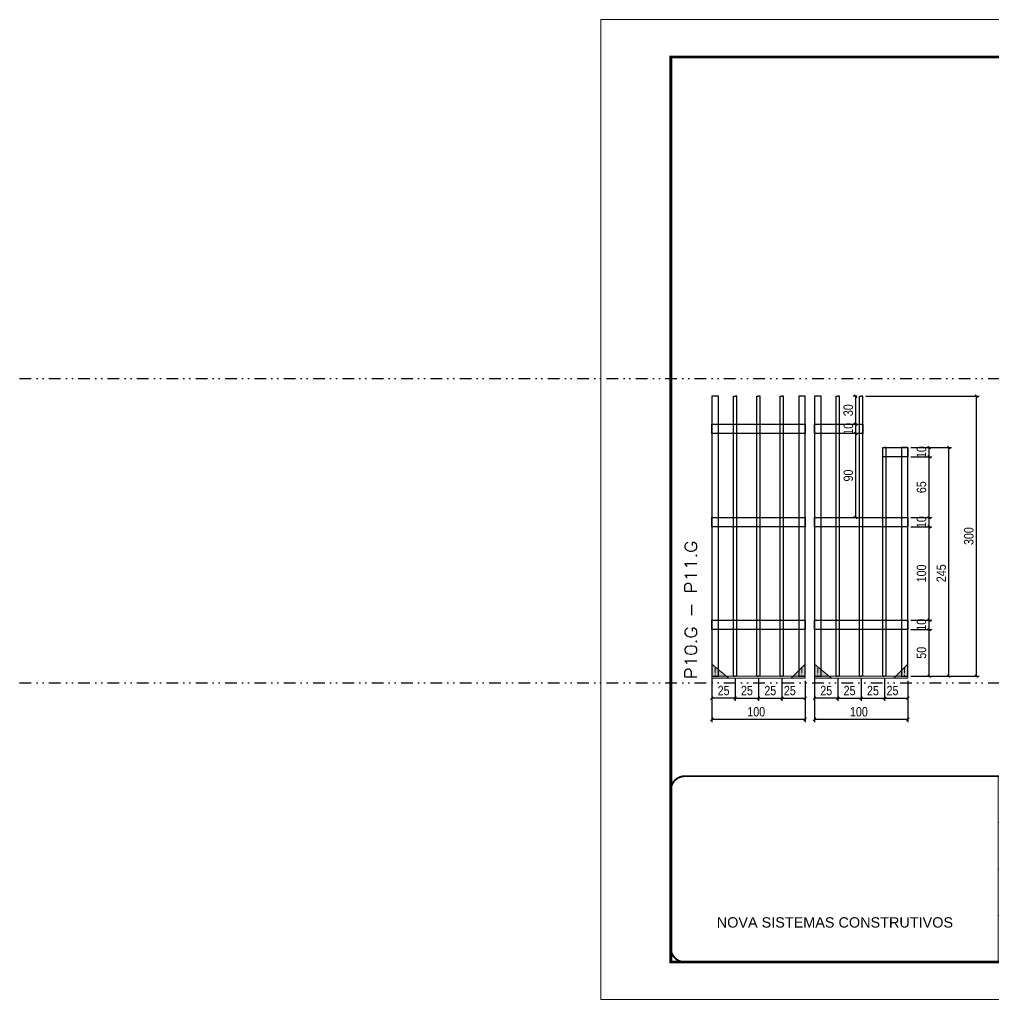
# Model space of a CAD drawing. Header units: millimetres. Extents: x 13777 to 27878, y -21631 to 6985.
# Drawn here: x 13777 to 14821, y -11294 to -10244 of the extents above; entities that cross this region are included whole.
import ezdxf

# ---------------------------------------------------------------- set-up
doc = ezdxf.new("R2010")
doc.units = ezdxf.units.MM
for name, pattern in [('CONTINUO', [0]), ('DASHED', [0.75, 0.5, -0.25]), ('DIVIDE2', [0.625, 0.25, -0.125, 0, -0.125, 0, -0.125]), ('HIDDEN', [0.375, 0.25, -0.125])]:
    doc.linetypes.add(name, pattern=pattern)
for name, color, linetype in [('COTA', 241, 'Continuous'), ('Nível', 160, 'Continuous'), ('SARR_2.2x10', 60, 'Continuous'), ('SARR_3.5x7', 81, 'Continuous'), ('SARR_7x7', 40, 'Continuous')]:
    doc.layers.add(name, color=color, linetype=linetype)
for name, color, linetype, lineweight in [('Folhas', 255, 'Continuous', 9), ('Madeira', 126, 'Continuous', 18), ('Sarr 2.2x7', 40, 'Continuous', 9), ('SARRAFO DE PRESSAO', 251, 'DASHED', 9), ('Texto Seção', 7, 'Continuous', 15)]:
    doc.layers.add(name, color=color, linetype=linetype, lineweight=lineweight)
doc.styles.add('ARIAL', font='arial.ttf')
doc.styles.add('COTA TECNICA', font='techl___.ttf', dxfattribs={"height": 10})
doc.styles.add('REGUA-120', font='ROMANS.shx', dxfattribs={"height": 15})
doc.styles.add('Tecnologia', font='')
doc.styles.get('Tecnologia').set_extended_font_data('Forgotten Futurist')
doc.dimstyles.new('PAINEL', dxfattribs={"dimtxt": 10, "dimasz": 3, "dimexe": 3, "dimexo": 3, "dimgap": 3, "dimtad": 1, "dimdec": 1, "dimzin": 12, "dimdsep": 46, "dimtxsty": 'COTA TECNICA', "dimblk1": 'OBLIQUE', "dimblk2": 'OBLIQUE', "dimsah": 1, "dimcen": 0.9, "dimclrd": 4, "dimclre": 4, "dimclrt": 240, "dimadec": 1, "dimazin": 3, "dimtfac": 1, "dimtdec": 1, "dimtmove": 0, "dimatfit": 3, "dimfxl": 1, "dimtolj": 1, "dimtzin": 12, "dimarcsym": 0})

# ---------------------------------------------------------------- blocks, each defined once
blk = doc.blocks.new('9999999999')
at = {"color": 30, "linetype": 'CONTINUO'}
for p, q in [((98564.6, 34230.2), (98564.6, 34429.4)), ((98564.6, 34379.6), (99584, 34379.6)), ((98564.6, 34329.8), (99488, 34329.8)), ((99584, 34329.8), (99488, 34329.8)), ((99488, 34329.8), (99488, 34230.2)), ((98564.6, 34280), (99488, 34280))]:
    blk.add_line(p, q, dxfattribs=at)
at = {"color": 30, "linetype": 'CONTINUO', "const_width": 2}
blk.add_lwpolyline([(99584, 34230.2), (99584, 34414.4, 0.414214), (99569, 34429.4), (98229, 34429.4, 0.414214), (98214, 34414.4), (98214, 34245.2, 0.414214), (98229, 34230.2), (99584, 34230.2)], format="xyb", dxfattribs=at)
at = {"layer": 'Folhas'}
blk.add_lwpolyline([(98139, 34190.2), (99624, 34190.2), (99624, 35240.2), (98139, 35240.2)], close=True, dxfattribs=at)
at = {"layer": 'Folhas', "color": 30, "const_width": 3}
blk.add_lwpolyline([(98214, 34230.2), (99584, 34230.2), (99584, 35200.2), (98214, 35200.2)], close=True, dxfattribs=at)
at = {"color": 7, "linetype": 'Continuous', "ltscale": 5, "style": 'ARIAL'}
for s, height, p in [('SKR', 15.48, (98837.7, 34393.1)), ('LEAF LOEFGREN', 15.483, (98837.7, 34343.3)), ('4° SUBSOLO', 15.48, (98837.7, 34293.5)), ('NOVA SISTEMAS CONSTRUTIVOS', 11.059, (98263.2, 34267.2)), ('PILARES', 15.48, (98837.7, 34243.7))]:
    blk.add_text(s, height=height, dxfattribs=at).set_placement(p)
at = {"layer": 'Folhas', "color": 7, "style": 'Tecnologia', "width": 1.5}
for s, p in [('CLIENTE:', (98573.7, 34397.2)), ('OBRA:', (98573.7, 34347.3)), ('PAVIMENTO:', (98573.7, 34297.5)), ('PROJETO:', (98573.7, 34247.7))]:
    blk.add_text(s, height=14, dxfattribs=at).set_placement(p)
blk = doc.blocks.new('_Oblique')
at = {"color": 0, "linetype": 'ByBlock', "lineweight": -2}
blk.add_line((-0.5, -0.5), (0.5, 0.5), dxfattribs=at)
blk = doc.blocks.new('*D2702')
at = {"layer": 'COTA', "color": 4, "lineweight": -2, "transparency": 16777216}
for p, q in [((14629, -10965.6), (14629, -10996.8)), ((14729, -10965.6), (14729, -10996.8)), ((14729, -10993.8), (14629, -10993.8))]:
    blk.add_line(p, q, dxfattribs=at)
at = {"layer": 'Defpoints', "color": 0, "transparency": 16777216}
for p in [(14629, -10962.6), (14729, -10962.6), (14629, -10993.8)]:
    blk.add_point(p, dxfattribs=at)
at = {"layer": 'COTA', "color": 4, "lineweight": -2, "transparency": 16777216, "xscale": 3, "yscale": 3, "zscale": 3, "rotation": 180}
blk.add_blockref('_Oblique', (14629, -10993.8), dxfattribs=at)
at = {"layer": 'COTA', "color": 4, "lineweight": -2, "transparency": 16777216, "xscale": 3, "yscale": 3, "zscale": 3}
blk.add_blockref('_Oblique', (14729, -10993.8), dxfattribs=at)
at = {"layer": 'COTA', "color": 240, "transparency": 16777216, "insert": (14676.5, -10985.7), "char_height": 10, "attachment_point": 5, "style": 'COTA TECNICA'}
blk.add_mtext('\\A1;100', dxfattribs=at)
blk = doc.blocks.new('*D2703')
at = {"layer": 'COTA', "color": 4, "lineweight": -2, "transparency": 16777216}
for p, q in [((14629, -10950.4), (14629, -10974.1)), ((14654, -10950.4), (14654, -10974.1)), ((14654, -10971.1), (14629, -10971.1))]:
    blk.add_line(p, q, dxfattribs=at)
at = {"layer": 'Defpoints', "color": 0, "transparency": 16777216}
for p in [(14629, -10947.4), (14654, -10947.4), (14629, -10971.1)]:
    blk.add_point(p, dxfattribs=at)
at = {"layer": 'COTA', "color": 4, "lineweight": -2, "transparency": 16777216, "xscale": 3, "yscale": 3, "zscale": 3, "rotation": 180}
blk.add_blockref('_Oblique', (14629, -10971.1), dxfattribs=at)
at = {"layer": 'COTA', "color": 4, "lineweight": -2, "transparency": 16777216, "xscale": 3, "yscale": 3, "zscale": 3}
blk.add_blockref('_Oblique', (14654, -10971.1), dxfattribs=at)
at = {"layer": 'COTA', "color": 240, "transparency": 16777216, "insert": (14641.5, -10963), "char_height": 10, "attachment_point": 5, "style": 'COTA TECNICA'}
blk.add_mtext('\\A1;25', dxfattribs=at)
blk = doc.blocks.new('*D2704')
at = {"layer": 'COTA', "color": 4, "lineweight": -2, "transparency": 16777216}
for p, q in [((14704, -10950.4), (14704, -10974.1)), ((14729, -10952.6), (14729, -10974.1)), ((14704, -10971.1), (14729, -10971.1))]:
    blk.add_line(p, q, dxfattribs=at)
at = {"layer": 'Defpoints', "color": 0, "transparency": 16777216}
for p in [(14704, -10947.4), (14729, -10949.6), (14729, -10971.1)]:
    blk.add_point(p, dxfattribs=at)
at = {"layer": 'COTA', "color": 4, "lineweight": -2, "transparency": 16777216, "xscale": 3, "yscale": 3, "zscale": 3, "rotation": 180}
blk.add_blockref('_Oblique', (14704, -10971.1), dxfattribs=at)
at = {"layer": 'COTA', "color": 4, "lineweight": -2, "transparency": 16777216, "xscale": 3, "yscale": 3, "zscale": 3}
blk.add_blockref('_Oblique', (14729, -10971.1), dxfattribs=at)
at = {"layer": 'COTA', "color": 240, "transparency": 16777216, "insert": (14712.5, -10963), "char_height": 10, "attachment_point": 5, "style": 'COTA TECNICA'}
blk.add_mtext('\\A1;25', dxfattribs=at)
blk = doc.blocks.new('*D2705')
at = {"layer": 'COTA', "color": 4, "lineweight": -2, "transparency": 16777216}
for p, q in [((14654, -10950.4), (14654, -10974.1)), ((14679, -10950.4), (14679, -10974.1)), ((14654, -10971.1), (14679, -10971.1))]:
    blk.add_line(p, q, dxfattribs=at)
at = {"layer": 'Defpoints', "color": 0, "transparency": 16777216}
for p in [(14654, -10947.4), (14679, -10947.4), (14679, -10971.1)]:
    blk.add_point(p, dxfattribs=at)
at = {"layer": 'COTA', "color": 4, "lineweight": -2, "transparency": 16777216, "xscale": 3, "yscale": 3, "zscale": 3, "rotation": 180}
blk.add_blockref('_Oblique', (14654, -10971.1), dxfattribs=at)
at = {"layer": 'COTA', "color": 4, "lineweight": -2, "transparency": 16777216, "xscale": 3, "yscale": 3, "zscale": 3}
blk.add_blockref('_Oblique', (14679, -10971.1), dxfattribs=at)
at = {"layer": 'COTA', "color": 240, "transparency": 16777216, "insert": (14666.5, -10963), "char_height": 10, "attachment_point": 5, "style": 'COTA TECNICA'}
blk.add_mtext('\\A1;25', dxfattribs=at)
blk = doc.blocks.new('*D2706')
at = {"layer": 'COTA', "color": 4, "lineweight": -2, "transparency": 16777216}
for p, q in [((14732, -10897.4), (14754.7, -10897.4)), ((14751.7, -10947.4), (14751.7, -10897.4)), ((14732, -10947.4), (14754.7, -10947.4))]:
    blk.add_line(p, q, dxfattribs=at)
at = {"layer": 'Defpoints', "color": 0, "transparency": 16777216}
for p in [(14729, -10897.4), (14751.7, -10897.4), (14729, -10947.4)]:
    blk.add_point(p, dxfattribs=at)
at = {"layer": 'COTA', "color": 4, "lineweight": -2, "transparency": 16777216, "xscale": 3, "yscale": 3, "zscale": 3}
for p, rotation in [((14751.7, -10897.4), 90), ((14751.7, -10947.4), 270)]:
    blk.add_blockref('_Oblique', p, dxfattribs=dict(at, rotation=rotation))
at = {"layer": 'COTA', "color": 240, "transparency": 16777216, "insert": (14743.6, -10922.4), "char_height": 10, "attachment_point": 5, "rotation": 90, "style": 'COTA TECNICA'}
blk.add_mtext('\\A1;50', dxfattribs=at)
blk = doc.blocks.new('*D2707')
at = {"layer": 'COTA', "color": 4, "lineweight": -2, "transparency": 16777216}
for p, q in [((14679, -10950.4), (14679, -10974.1)), ((14704, -10950.4), (14704, -10974.1)), ((14679, -10971.1), (14704, -10971.1))]:
    blk.add_line(p, q, dxfattribs=at)
at = {"layer": 'Defpoints', "color": 0, "transparency": 16777216}
for p in [(14679, -10947.4), (14704, -10947.4), (14704, -10971.1)]:
    blk.add_point(p, dxfattribs=at)
at = {"layer": 'COTA', "color": 4, "lineweight": -2, "transparency": 16777216, "xscale": 3, "yscale": 3, "zscale": 3, "rotation": 180}
blk.add_blockref('_Oblique', (14679, -10971.1), dxfattribs=at)
at = {"layer": 'COTA', "color": 4, "lineweight": -2, "transparency": 16777216, "xscale": 3, "yscale": 3, "zscale": 3}
blk.add_blockref('_Oblique', (14704, -10971.1), dxfattribs=at)
at = {"layer": 'COTA', "color": 240, "transparency": 16777216, "insert": (14691.5, -10963), "char_height": 10, "attachment_point": 5, "style": 'COTA TECNICA'}
blk.add_mtext('\\A1;25', dxfattribs=at)
blk = doc.blocks.new('*D2708')
at = {"layer": 'COTA', "color": 4, "lineweight": -2, "transparency": 16777216}
for p, q in [((14732, -10887.4), (14754.7, -10887.4)), ((14751.7, -10897.4), (14751.7, -10887.4)), ((14732, -10897.4), (14754.7, -10897.4))]:
    blk.add_line(p, q, dxfattribs=at)
at = {"layer": 'Defpoints', "color": 0, "transparency": 16777216}
for p in [(14729, -10887.4), (14751.7, -10887.4), (14729, -10897.4)]:
    blk.add_point(p, dxfattribs=at)
at = {"layer": 'COTA', "color": 4, "lineweight": -2, "transparency": 16777216, "xscale": 3, "yscale": 3, "zscale": 3}
for p, rotation in [((14751.7, -10887.4), 90), ((14751.7, -10897.4), 270)]:
    blk.add_blockref('_Oblique', p, dxfattribs=dict(at, rotation=rotation))
at = {"layer": 'COTA', "color": 240, "transparency": 16777216, "insert": (14743.6, -10892.4), "char_height": 10, "attachment_point": 5, "rotation": 90, "style": 'COTA TECNICA'}
blk.add_mtext('\\A1;10', dxfattribs=at)
blk = doc.blocks.new('*D2709')
at = {"layer": 'COTA', "color": 4, "lineweight": -2, "transparency": 16777216}
for p, q in [((14732, -10787.4), (14754.7, -10787.4)), ((14751.7, -10887.4), (14751.7, -10787.4)), ((14732, -10887.4), (14754.7, -10887.4))]:
    blk.add_line(p, q, dxfattribs=at)
at = {"layer": 'Defpoints', "color": 0, "transparency": 16777216}
for p in [(14729, -10787.4), (14751.7, -10787.4), (14729, -10887.4)]:
    blk.add_point(p, dxfattribs=at)
at = {"layer": 'COTA', "color": 4, "lineweight": -2, "transparency": 16777216, "xscale": 3, "yscale": 3, "zscale": 3}
for p, rotation in [((14751.7, -10787.4), 90), ((14751.7, -10887.4), 270)]:
    blk.add_blockref('_Oblique', p, dxfattribs=dict(at, rotation=rotation))
at = {"layer": 'COTA', "color": 240, "transparency": 16777216, "insert": (14743.6, -10837.4), "char_height": 10, "attachment_point": 5, "rotation": 90, "style": 'COTA TECNICA'}
blk.add_mtext('\\A1;100', dxfattribs=at)
blk = doc.blocks.new('*D2710')
at = {"layer": 'COTA', "color": 4, "lineweight": -2, "transparency": 16777216}
for p, q in [((14732, -10777.4), (14754.7, -10777.4)), ((14751.7, -10787.4), (14751.7, -10777.4)), ((14732, -10787.4), (14754.7, -10787.4))]:
    blk.add_line(p, q, dxfattribs=at)
at = {"layer": 'Defpoints', "color": 0, "transparency": 16777216}
for p in [(14729, -10777.4), (14751.7, -10777.4), (14729, -10787.4)]:
    blk.add_point(p, dxfattribs=at)
at = {"layer": 'COTA', "color": 4, "lineweight": -2, "transparency": 16777216, "xscale": 3, "yscale": 3, "zscale": 3}
for p, rotation in [((14751.7, -10777.4), 90), ((14751.7, -10787.4), 270)]:
    blk.add_blockref('_Oblique', p, dxfattribs=dict(at, rotation=rotation))
at = {"layer": 'COTA', "color": 240, "transparency": 16777216, "insert": (14743.6, -10782.4), "char_height": 10, "attachment_point": 5, "rotation": 90, "style": 'COTA TECNICA'}
blk.add_mtext('\\A1;10', dxfattribs=at)
blk = doc.blocks.new('*D2711')
at = {"layer": 'COTA', "color": 4, "lineweight": -2, "transparency": 16777216}
for p, q in [((14732, -10702.5), (14775.9, -10702.5)), ((14772.9, -10947.5), (14772.9, -10702.5)), ((14732, -10947.5), (14775.9, -10947.5))]:
    blk.add_line(p, q, dxfattribs=at)
at = {"layer": 'Defpoints', "color": 0, "transparency": 16777216}
for p in [(14729, -10702.5), (14772.9, -10702.5), (14729, -10947.5)]:
    blk.add_point(p, dxfattribs=at)
at = {"layer": 'COTA', "color": 4, "lineweight": -2, "transparency": 16777216, "xscale": 3, "yscale": 3, "zscale": 3}
for p, rotation in [((14772.9, -10702.5), 90), ((14772.9, -10947.5), 270)]:
    blk.add_blockref('_Oblique', p, dxfattribs=dict(at, rotation=rotation))
at = {"layer": 'COTA', "color": 240, "transparency": 16777216, "insert": (14764.8, -10837.2), "char_height": 10, "attachment_point": 5, "rotation": 90, "style": 'COTA TECNICA'}
blk.add_mtext('\\A1;245', dxfattribs=at)
blk = doc.blocks.new('*D2712')
at = {"layer": 'COTA', "color": 4, "lineweight": -2, "transparency": 16777216}
for p, q in [((14519, -10965.6), (14519, -10996.8)), ((14619, -10965.6), (14619, -10996.8)), ((14619, -10993.8), (14519, -10993.8))]:
    blk.add_line(p, q, dxfattribs=at)
at = {"layer": 'Defpoints', "color": 0, "transparency": 16777216}
for p in [(14519, -10962.6), (14619, -10962.6), (14519, -10993.8)]:
    blk.add_point(p, dxfattribs=at)
at = {"layer": 'COTA', "color": 4, "lineweight": -2, "transparency": 16777216, "xscale": 3, "yscale": 3, "zscale": 3, "rotation": 180}
blk.add_blockref('_Oblique', (14519, -10993.8), dxfattribs=at)
at = {"layer": 'COTA', "color": 4, "lineweight": -2, "transparency": 16777216, "xscale": 3, "yscale": 3, "zscale": 3}
blk.add_blockref('_Oblique', (14619, -10993.8), dxfattribs=at)
at = {"layer": 'COTA', "color": 240, "transparency": 16777216, "insert": (14566.5, -10985.7), "char_height": 10, "attachment_point": 5, "style": 'COTA TECNICA'}
blk.add_mtext('\\A1;100', dxfattribs=at)
blk = doc.blocks.new('*D2698')
at = {"layer": 'COTA', "color": 4, "lineweight": -2, "transparency": 16777216}
for p, q in [((14519, -10950.4), (14519, -10974.1)), ((14544, -10950.4), (14544, -10974.1)), ((14544, -10971.1), (14519, -10971.1))]:
    blk.add_line(p, q, dxfattribs=at)
at = {"layer": 'Defpoints', "color": 0, "transparency": 16777216}
for p in [(14519, -10947.4), (14544, -10947.4), (14519, -10971.1)]:
    blk.add_point(p, dxfattribs=at)
at = {"layer": 'COTA', "color": 4, "lineweight": -2, "transparency": 16777216, "xscale": 3, "yscale": 3, "zscale": 3, "rotation": 180}
blk.add_blockref('_Oblique', (14519, -10971.1), dxfattribs=at)
at = {"layer": 'COTA', "color": 4, "lineweight": -2, "transparency": 16777216, "xscale": 3, "yscale": 3, "zscale": 3}
blk.add_blockref('_Oblique', (14544, -10971.1), dxfattribs=at)
at = {"layer": 'COTA', "color": 240, "transparency": 16777216, "insert": (14531.5, -10963), "char_height": 10, "attachment_point": 5, "style": 'COTA TECNICA'}
blk.add_mtext('\\A1;25', dxfattribs=at)
blk = doc.blocks.new('*D2699')
at = {"layer": 'COTA', "color": 4, "lineweight": -2, "transparency": 16777216}
for p, q in [((14594, -10950.4), (14594, -10974.1)), ((14619, -10952.6), (14619, -10974.1)), ((14594, -10971.1), (14619, -10971.1))]:
    blk.add_line(p, q, dxfattribs=at)
at = {"layer": 'Defpoints', "color": 0, "transparency": 16777216}
for p in [(14594, -10947.4), (14619, -10949.6), (14619, -10971.1)]:
    blk.add_point(p, dxfattribs=at)
at = {"layer": 'COTA', "color": 4, "lineweight": -2, "transparency": 16777216, "xscale": 3, "yscale": 3, "zscale": 3, "rotation": 180}
blk.add_blockref('_Oblique', (14594, -10971.1), dxfattribs=at)
at = {"layer": 'COTA', "color": 4, "lineweight": -2, "transparency": 16777216, "xscale": 3, "yscale": 3, "zscale": 3}
blk.add_blockref('_Oblique', (14619, -10971.1), dxfattribs=at)
at = {"layer": 'COTA', "color": 240, "transparency": 16777216, "insert": (14602.5, -10963), "char_height": 10, "attachment_point": 5, "style": 'COTA TECNICA'}
blk.add_mtext('\\A1;25', dxfattribs=at)
blk = doc.blocks.new('*D2700')
at = {"layer": 'COTA', "color": 4, "lineweight": -2, "transparency": 16777216}
for p, q in [((14544, -10950.4), (14544, -10974.1)), ((14569, -10950.4), (14569, -10974.1)), ((14544, -10971.1), (14569, -10971.1))]:
    blk.add_line(p, q, dxfattribs=at)
at = {"layer": 'Defpoints', "color": 0, "transparency": 16777216}
for p in [(14544, -10947.4), (14569, -10947.4), (14569, -10971.1)]:
    blk.add_point(p, dxfattribs=at)
at = {"layer": 'COTA', "color": 4, "lineweight": -2, "transparency": 16777216, "xscale": 3, "yscale": 3, "zscale": 3, "rotation": 180}
blk.add_blockref('_Oblique', (14544, -10971.1), dxfattribs=at)
at = {"layer": 'COTA', "color": 4, "lineweight": -2, "transparency": 16777216, "xscale": 3, "yscale": 3, "zscale": 3}
blk.add_blockref('_Oblique', (14569, -10971.1), dxfattribs=at)
at = {"layer": 'COTA', "color": 240, "transparency": 16777216, "insert": (14556.5, -10963), "char_height": 10, "attachment_point": 5, "style": 'COTA TECNICA'}
blk.add_mtext('\\A1;25', dxfattribs=at)
blk = doc.blocks.new('*D2701')
at = {"layer": 'COTA', "color": 4, "lineweight": -2, "transparency": 16777216}
for p, q in [((14569, -10950.4), (14569, -10974.1)), ((14594, -10950.4), (14594, -10974.1)), ((14569, -10971.1), (14594, -10971.1))]:
    blk.add_line(p, q, dxfattribs=at)
at = {"layer": 'Defpoints', "color": 0, "transparency": 16777216}
for p in [(14569, -10947.4), (14594, -10947.4), (14594, -10971.1)]:
    blk.add_point(p, dxfattribs=at)
at = {"layer": 'COTA', "color": 4, "lineweight": -2, "transparency": 16777216, "xscale": 3, "yscale": 3, "zscale": 3, "rotation": 180}
blk.add_blockref('_Oblique', (14569, -10971.1), dxfattribs=at)
at = {"layer": 'COTA', "color": 4, "lineweight": -2, "transparency": 16777216, "xscale": 3, "yscale": 3, "zscale": 3}
blk.add_blockref('_Oblique', (14594, -10971.1), dxfattribs=at)
at = {"layer": 'COTA', "color": 240, "transparency": 16777216, "insert": (14581.5, -10963), "char_height": 10, "attachment_point": 5, "style": 'COTA TECNICA'}
blk.add_mtext('\\A1;25', dxfattribs=at)
blk = doc.blocks.new('*D2713')
at = {"layer": 'COTA', "color": 4, "lineweight": -2, "transparency": 16777216}
for p, q in [((14732, -10712.5), (14754.7, -10712.5)), ((14751.7, -10777.5), (14751.7, -10712.5)), ((14732, -10777.5), (14754.7, -10777.5))]:
    blk.add_line(p, q, dxfattribs=at)
at = {"layer": 'Defpoints', "color": 0, "transparency": 16777216}
for p in [(14729, -10712.5), (14751.7, -10712.5), (14729, -10777.5)]:
    blk.add_point(p, dxfattribs=at)
at = {"layer": 'COTA', "color": 4, "lineweight": -2, "transparency": 16777216, "xscale": 3, "yscale": 3, "zscale": 3}
for p, rotation in [((14751.7, -10712.5), 90), ((14751.7, -10777.5), 270)]:
    blk.add_blockref('_Oblique', p, dxfattribs=dict(at, rotation=rotation))
at = {"layer": 'COTA', "color": 240, "transparency": 16777216, "insert": (14743.6, -10745), "char_height": 10, "attachment_point": 5, "rotation": 90, "style": 'COTA TECNICA'}
blk.add_mtext('\\A1;65', dxfattribs=at)
blk = doc.blocks.new('*D2714')
at = {"layer": 'COTA', "color": 4, "lineweight": -2, "transparency": 16777216}
for p, q in [((14732, -10702.4), (14754.7, -10702.4)), ((14751.7, -10712.4), (14751.7, -10702.4)), ((14732, -10712.4), (14754.7, -10712.4))]:
    blk.add_line(p, q, dxfattribs=at)
at = {"layer": 'Defpoints', "color": 0, "transparency": 16777216}
for p in [(14729, -10702.4), (14751.7, -10702.4), (14729, -10712.4)]:
    blk.add_point(p, dxfattribs=at)
at = {"layer": 'COTA', "color": 4, "lineweight": -2, "transparency": 16777216, "xscale": 3, "yscale": 3, "zscale": 3}
for p, rotation in [((14751.7, -10702.4), 90), ((14751.7, -10712.4), 270)]:
    blk.add_blockref('_Oblique', p, dxfattribs=dict(at, rotation=rotation))
at = {"layer": 'COTA', "color": 240, "transparency": 16777216, "insert": (14743.6, -10707.4), "char_height": 10, "attachment_point": 5, "rotation": 90, "style": 'COTA TECNICA'}
blk.add_mtext('\\A1;10', dxfattribs=at)
blk = doc.blocks.new('*D2715')
at = {"layer": 'COTA', "color": 4, "lineweight": -2, "transparency": 16777216}
for p, q in [((14683.8, -10647.5), (14805.5, -10647.5)), ((14802.5, -10947.4), (14802.5, -10647.5)), ((14732, -10947.4), (14805.5, -10947.4))]:
    blk.add_line(p, q, dxfattribs=at)
at = {"layer": 'Defpoints', "color": 0, "transparency": 16777216}
for p in [(14680.8, -10647.5), (14802.5, -10647.5), (14729, -10947.4)]:
    blk.add_point(p, dxfattribs=at)
at = {"layer": 'COTA', "color": 4, "lineweight": -2, "transparency": 16777216, "xscale": 3, "yscale": 3, "zscale": 3}
for p, rotation in [((14802.5, -10647.5), 90), ((14802.5, -10947.4), 270)]:
    blk.add_blockref('_Oblique', p, dxfattribs=dict(at, rotation=rotation))
at = {"layer": 'COTA', "color": 240, "transparency": 16777216, "insert": (14794.3, -10797.4), "char_height": 10, "attachment_point": 5, "rotation": 90, "style": 'COTA TECNICA'}
blk.add_mtext('\\A1;300', dxfattribs=at)
blk = doc.blocks.new('*D2716')
at = {"layer": 'COTA', "color": 4, "lineweight": -2, "transparency": 16777216}
for p, q in [((14674.3, -10687.5), (14670.3, -10687.5)), ((14673.3, -10777.5), (14673.3, -10687.5)), ((14674.3, -10777.5), (14670.3, -10777.5))]:
    blk.add_line(p, q, dxfattribs=at)
at = {"layer": 'Defpoints', "color": 0, "transparency": 16777216}
for p in [(14673.3, -10687.5), (14677.3, -10687.5), (14677.3, -10777.5)]:
    blk.add_point(p, dxfattribs=at)
at = {"layer": 'COTA', "color": 4, "lineweight": -2, "transparency": 16777216, "xscale": 3, "yscale": 3, "zscale": 3}
for p, rotation in [((14673.3, -10687.5), 90), ((14673.3, -10777.5), 270)]:
    blk.add_blockref('_Oblique', p, dxfattribs=dict(at, rotation=rotation))
at = {"layer": 'COTA', "color": 240, "transparency": 16777216, "insert": (14665.2, -10732.5), "char_height": 10, "attachment_point": 5, "rotation": 90, "style": 'COTA TECNICA'}
blk.add_mtext('\\A1;90', dxfattribs=at)
blk = doc.blocks.new('*D2717')
at = {"layer": 'COTA', "color": 4, "lineweight": -2, "transparency": 16777216}
for p, q in [((14674.3, -10677.5), (14670.3, -10677.5)), ((14673.3, -10687.5), (14673.3, -10677.5)), ((14674.3, -10687.5), (14670.3, -10687.5))]:
    blk.add_line(p, q, dxfattribs=at)
at = {"layer": 'Defpoints', "color": 0, "transparency": 16777216}
for p in [(14673.3, -10677.5), (14677.3, -10677.5), (14677.3, -10687.5)]:
    blk.add_point(p, dxfattribs=at)
at = {"layer": 'COTA', "color": 4, "lineweight": -2, "transparency": 16777216, "xscale": 3, "yscale": 3, "zscale": 3}
for p, rotation in [((14673.3, -10677.5), 90), ((14673.3, -10687.5), 270)]:
    blk.add_blockref('_Oblique', p, dxfattribs=dict(at, rotation=rotation))
at = {"layer": 'COTA', "color": 240, "transparency": 16777216, "insert": (14665.2, -10682.5), "char_height": 10, "attachment_point": 5, "rotation": 90, "style": 'COTA TECNICA'}
blk.add_mtext('\\A1;10', dxfattribs=at)
blk = doc.blocks.new('*D2718')
at = {"layer": 'COTA', "color": 4, "lineweight": -2, "transparency": 16777216}
for p, q in [((14674.3, -10647.5), (14670.3, -10647.5)), ((14673.3, -10677.5), (14673.3, -10647.5)), ((14674.3, -10677.5), (14670.3, -10677.5))]:
    blk.add_line(p, q, dxfattribs=at)
at = {"layer": 'Defpoints', "color": 0, "transparency": 16777216}
for p in [(14673.3, -10647.5), (14677.3, -10647.5), (14677.3, -10677.5)]:
    blk.add_point(p, dxfattribs=at)
at = {"layer": 'COTA', "color": 4, "lineweight": -2, "transparency": 16777216, "xscale": 3, "yscale": 3, "zscale": 3}
for p, rotation in [((14673.3, -10647.5), 90), ((14673.3, -10677.5), 270)]:
    blk.add_blockref('_Oblique', p, dxfattribs=dict(at, rotation=rotation))
at = {"layer": 'COTA', "color": 240, "transparency": 16777216, "insert": (14665.1, -10662.5), "char_height": 10, "attachment_point": 5, "rotation": 90, "style": 'COTA TECNICA'}
blk.add_mtext('\\A1;30', dxfattribs=at)

msp = doc.modelspace()

# ---------------------------------------------------------------- hatches: boundary and pattern name
at = {"layer": 'Madeira'}
h = msp.add_hatch(color=252, dxfattribs=at)
h.dxf.hatch_style = 2
h.paths.add_polyline_path([(14519.01, -10934.62), (14519.01, -10949.62), (14537.01, -10949.62)])
h = msp.add_hatch(color=252, dxfattribs=at)
h.dxf.hatch_style = 2
h.paths.add_polyline_path([(14619.01, -10934.62), (14619.01, -10949.62), (14604.01, -10949.62)])
h = msp.add_hatch(color=252, dxfattribs=at)
h.dxf.hatch_style = 2
h.paths.add_polyline_path([(14629.01, -10934.62), (14629.01, -10949.62), (14647.01, -10949.62)])
h = msp.add_hatch(color=252, dxfattribs=at)
h.dxf.hatch_style = 2
h.paths.add_polyline_path([(14729.01, -10934.62), (14729.01, -10949.62), (14714.01, -10949.62)])

# ---------------------------------------------------------------- linework, layer by layer
at = {"layer": 'Madeira', "color": 1, "linetype": 'HIDDEN'}
for p, q in [((14522.51, -10938.12), (14522.51, -10947.42)), ((14522.51, -10938.12), (14522.51, -10947.42)), ((14615.51, -10938.12), (14615.51, -10947.42)), ((14615.51, -10938.12), (14615.51, -10947.42)), ((14632.51, -10938.12), (14632.51, -10947.42)), ((14632.51, -10938.12), (14632.51, -10947.42)), ((14725.51, -10938.12), (14725.51, -10947.42)), ((14725.51, -10938.12), (14725.51, -10947.42)), ((14528.84, -10947.42), (14519.01, -10947.42)), ((14528.84, -10947.42), (14519.01, -10947.42)), ((14534.81, -10947.42), (14519.01, -10947.42)), ((14526.01, -10941.62), (14526.01, -10947.42)), ((14606.21, -10947.42), (14619.01, -10947.42)), ((14609.18, -10947.42), (14619.01, -10947.42)), ((14609.18, -10947.42), (14619.01, -10947.42)), ((14638.84, -10947.42), (14629.01, -10947.42)), ((14638.84, -10947.42), (14629.01, -10947.42)), ((14644.81, -10947.42), (14629.01, -10947.42)), ((14636.01, -10941.62), (14636.01, -10947.42)), ((14716.21, -10947.42), (14729.01, -10947.42)), ((14719.18, -10947.42), (14729.01, -10947.42)), ((14719.18, -10947.42), (14729.01, -10947.42))]:
    msp.add_line(p, q, dxfattribs=at)
at = {"layer": 'Madeira'}
for p, q in [((14519.01, -10947.42), (14519.01, -10949.62)), ((14519.01, -10947.42), (14519.01, -10949.62)), ((14519.01, -10947.42), (14519.01, -10949.62)), ((14629.01, -10947.42), (14629.01, -10949.62)), ((14629.01, -10947.42), (14629.01, -10949.62)), ((14629.01, -10947.42), (14629.01, -10949.62))]:
    msp.add_line(p, q, dxfattribs=at)
at = {"layer": 'Madeira', "color": 0}
for points in [[(14519.01, -10934.62), (14519.01, -10949.62), (14537.01, -10949.62), (14519.01, -10934.62)], [(14619.01, -10934.62), (14619.01, -10949.62), (14604.01, -10949.62), (14619.01, -10934.62)], [(14629.01, -10934.62), (14629.01, -10949.62), (14647.01, -10949.62), (14629.01, -10934.62)], [(14729.01, -10934.62), (14729.01, -10949.62), (14714.01, -10949.62), (14729.01, -10934.62)]]:
    msp.add_lwpolyline(points, dxfattribs=at)
at = {"layer": 'Nível', "color": 4, "linetype": 'DIVIDE2', "ltscale": 50}
for p, q in [((13777.11, -10628.62), (21531.15, -10628.62)), ((13777.11, -10954.62), (21531.15, -10954.62))]:
    msp.add_line(p, q, dxfattribs=at)
at = {"layer": 'Sarr 2.2x7'}
for points in [[(14619.01, -10947.42), (14519.01, -10947.42), (14519.01, -10949.62), (14619.01, -10949.62)], [(14729.01, -10947.42), (14629.01, -10947.42), (14629.01, -10949.62), (14729.01, -10949.62)]]:
    msp.add_lwpolyline(points, close=True, dxfattribs=at)
at = {"layer": 'SARR_2.2x10'}
for points in [[(14519.01, -10677.45), (14619.01, -10677.45), (14619.01, -10687.45), (14519.01, -10687.45)], [(14629.01, -10677.45), (14680.76, -10677.45), (14680.76, -10687.45), (14629.01, -10687.45)], [(14702.26, -10702.45), (14729.01, -10702.45), (14729.01, -10712.45), (14702.26, -10712.45)], [(14519.01, -10777.45), (14619.01, -10777.45), (14619.01, -10787.45), (14519.01, -10787.45)], [(14629.01, -10777.45), (14729.01, -10777.45), (14729.01, -10787.45), (14629.01, -10787.45)], [(14519.01, -10887.45), (14619.01, -10887.45), (14619.01, -10897.45), (14519.01, -10897.45)], [(14629.01, -10887.45), (14729.01, -10887.45), (14729.01, -10897.45), (14629.01, -10897.45)]]:
    msp.add_lwpolyline(points, close=True, dxfattribs=at)
at = {"layer": 'SARR_3.5x7'}
for p, q in [((14542.26, -10947.42), (14542.26, -10647.45)), ((14542.26, -10647.45), (14544.01, -10647.45)), ((14545.76, -10647.45), (14544.01, -10647.45)), ((14545.76, -10947.42), (14545.76, -10647.45)), ((14567.26, -10947.42), (14567.26, -10647.45)), ((14567.26, -10647.45), (14569.01, -10647.45)), ((14570.76, -10647.45), (14569.01, -10647.45)), ((14570.76, -10947.42), (14570.76, -10647.45)), ((14592.26, -10947.42), (14592.26, -10647.45)), ((14592.26, -10647.45), (14594.01, -10647.45)), ((14595.76, -10647.45), (14594.01, -10647.45)), ((14595.76, -10947.42), (14595.76, -10647.45)), ((14652.26, -10947.42), (14652.26, -10647.45)), ((14652.26, -10647.45), (14654.01, -10647.45)), ((14655.76, -10647.45), (14654.01, -10647.45)), ((14655.76, -10947.42), (14655.76, -10647.45)), ((14677.26, -10947.42), (14677.26, -10647.45)), ((14677.26, -10647.45), (14679.01, -10647.45)), ((14680.76, -10647.45), (14679.01, -10647.45)), ((14680.76, -10947.42), (14680.76, -10647.45)), ((14702.26, -10947.42), (14702.26, -10702.45)), ((14702.26, -10702.45), (14704.01, -10702.45)), ((14705.76, -10702.45), (14704.01, -10702.45)), ((14705.76, -10947.42), (14705.76, -10702.45)), ((14542.26, -10947.42), (14544.01, -10947.42)), ((14545.76, -10947.42), (14544.01, -10947.42)), ((14567.26, -10947.42), (14569.01, -10947.42)), ((14570.76, -10947.42), (14569.01, -10947.42)), ((14592.26, -10947.42), (14594.01, -10947.42)), ((14595.76, -10947.42), (14594.01, -10947.42)), ((14652.26, -10947.42), (14654.01, -10947.42)), ((14655.76, -10947.42), (14654.01, -10947.42)), ((14677.26, -10947.42), (14679.01, -10947.42)), ((14680.76, -10947.42), (14679.01, -10947.42)), ((14702.26, -10947.42), (14704.01, -10947.42)), ((14705.76, -10947.42), (14704.01, -10947.42))]:
    msp.add_line(p, q, dxfattribs=at)
at = {"layer": 'SARR_7x7'}
for points in [[(14519.01, -10947.42), (14526.01, -10947.42), (14526.01, -10647.45), (14519.01, -10647.45)], [(14612.01, -10947.42), (14619.01, -10947.42), (14619.01, -10647.45), (14612.01, -10647.45)], [(14629.01, -10947.42), (14636.01, -10947.42), (14636.01, -10647.45), (14629.01, -10647.45)], [(14722.01, -10947.42), (14729.01, -10947.42), (14729.01, -10702.45), (14722.01, -10702.45)]]:
    msp.add_lwpolyline(points, close=True, dxfattribs=at)

# ---------------------------------------------------------------- block references
at = {"layer": 'SARRAFO DE PRESSAO', "color": 6, "linetype": 'ByBlock'}
msp.add_blockref('9999999999', (-83739.01, -45484.1), dxfattribs=at)

# ---------------------------------------------------------------- texts
at = {"layer": 'Texto Seção', "style": 'REGUA-120', "width": 1.1}
msp.add_text('P10.G - P11.G', height=13, rotation=90, dxfattribs=at).set_placement((14503.01, -10950.73))

# ---------------------------------------------------------------- dimensions: what is measured, and where the dimension line sits
at = {"layer": 'COTA'}
for base, p1, p2, angle, picture, middle in [((14673.34, -10647.45), (14677.26, -10677.45), (14677.26, -10647.45), 90, '*D2718', (14665.12, -10662.45)), ((14802.53, -10647.45), (14729.01, -10947.42), (14680.76, -10647.45), 90, '*D2715', (14794.31, -10797.43)), ((14673.34, -10687.45), (14677.26, -10777.45), (14677.26, -10687.45), 90, '*D2716', (14665.21, -10732.45)), ((14751.71, -10712.45), (14729.01, -10777.45), (14729.01, -10712.45), 90, '*D2713', (14743.6, -10744.95)), ((14751.71, -10787.42), (14729.01, -10887.42), (14729.01, -10787.42), 90, '*D2709', (14743.61, -10837.42)), ((14751.71, -10897.42), (14729.01, -10947.42), (14729.01, -10897.42), 90, '*D2706', (14743.6, -10922.42)), ((14519.01, -10971.12), (14544.01, -10947.42), (14519.01, -10947.42), 180, '*D2698', (14531.51, -10963.01)), ((14629.01, -10971.12), (14654.01, -10947.42), (14629.01, -10947.42), 180, '*D2703', (14641.51, -10963.01))]:
    dim = msp.add_linear_dim(base=base, p1=p1, p2=p2, angle=angle, dimstyle='PAINEL', override={"dimtmove": 1}, dxfattribs=at)
    dim.commit()
    dim.dimension.update_dxf_attribs({"geometry": picture, "text_midpoint": middle})
for base, p1, p2, angle, picture, middle in [((14673.34, -10677.45), (14677.26, -10687.45), (14677.26, -10677.45), 90, '*D2717', (14673.34, -10682.45)), ((14751.71, -10702.42), (14729.01, -10712.42), (14729.01, -10702.42), 90, '*D2714', (14751.71, -10707.42)), ((14772.93, -10702.45), (14729.01, -10947.45), (14729.01, -10702.45), 90, '*D2711', (14772.93, -10837.15)), ((14751.71, -10777.42), (14729.01, -10787.42), (14729.01, -10777.42), 90, '*D2710', (14751.71, -10782.42)), ((14751.71, -10887.42), (14729.01, -10897.42), (14729.01, -10887.42), 90, '*D2708', (14751.71, -10892.42)), ((14519.01, -10993.79), (14619.01, -10962.62), (14519.01, -10962.62), 180, '*D2712', (14566.51, -10993.79)), ((14629.01, -10993.79), (14729.01, -10962.62), (14629.01, -10962.62), 180, '*D2702', (14676.51, -10993.79))]:
    dim = msp.add_linear_dim(base=base, p1=p1, p2=p2, angle=angle, dimstyle='PAINEL', override={"dimtmove": 1}, dxfattribs=at)
    dim.commit()
    dim.dimension.update_dxf_attribs({"geometry": picture, "text_midpoint": middle, "dimtype": 160})
for base, p1, p2, picture, middle in [((14569.01, -10971.12), (14544.01, -10947.42), (14569.01, -10947.42), '*D2700', (14556.51, -10963.01)), ((14594.01, -10971.12), (14569.01, -10947.42), (14594.01, -10947.42), '*D2701', (14581.51, -10963.01)), ((14679.01, -10971.12), (14654.01, -10947.42), (14679.01, -10947.42), '*D2705', (14666.51, -10963.01)), ((14704.01, -10971.12), (14679.01, -10947.42), (14704.01, -10947.42), '*D2707', (14691.51, -10963.01))]:
    dim = msp.add_linear_dim(base=base, p1=p1, p2=p2, dimstyle='PAINEL', override={"dimtmove": 1}, dxfattribs=at)
    dim.commit()
    dim.dimension.update_dxf_attribs({"geometry": picture, "text_midpoint": middle})
for base, p1, p2, picture, middle in [((14619.01, -10971.12), (14594.01, -10947.42), (14619.01, -10949.62), '*D2699', (14602.51, -10971.12)), ((14729.01, -10971.12), (14704.01, -10947.42), (14729.01, -10949.62), '*D2704', (14712.51, -10971.12))]:
    dim = msp.add_linear_dim(base=base, p1=p1, p2=p2, dimstyle='PAINEL', override={"dimtmove": 1}, dxfattribs=at)
    dim.commit()
    dim.dimension.update_dxf_attribs({"geometry": picture, "text_midpoint": middle, "dimtype": 160})

doc.saveas('drawing.dxf')
